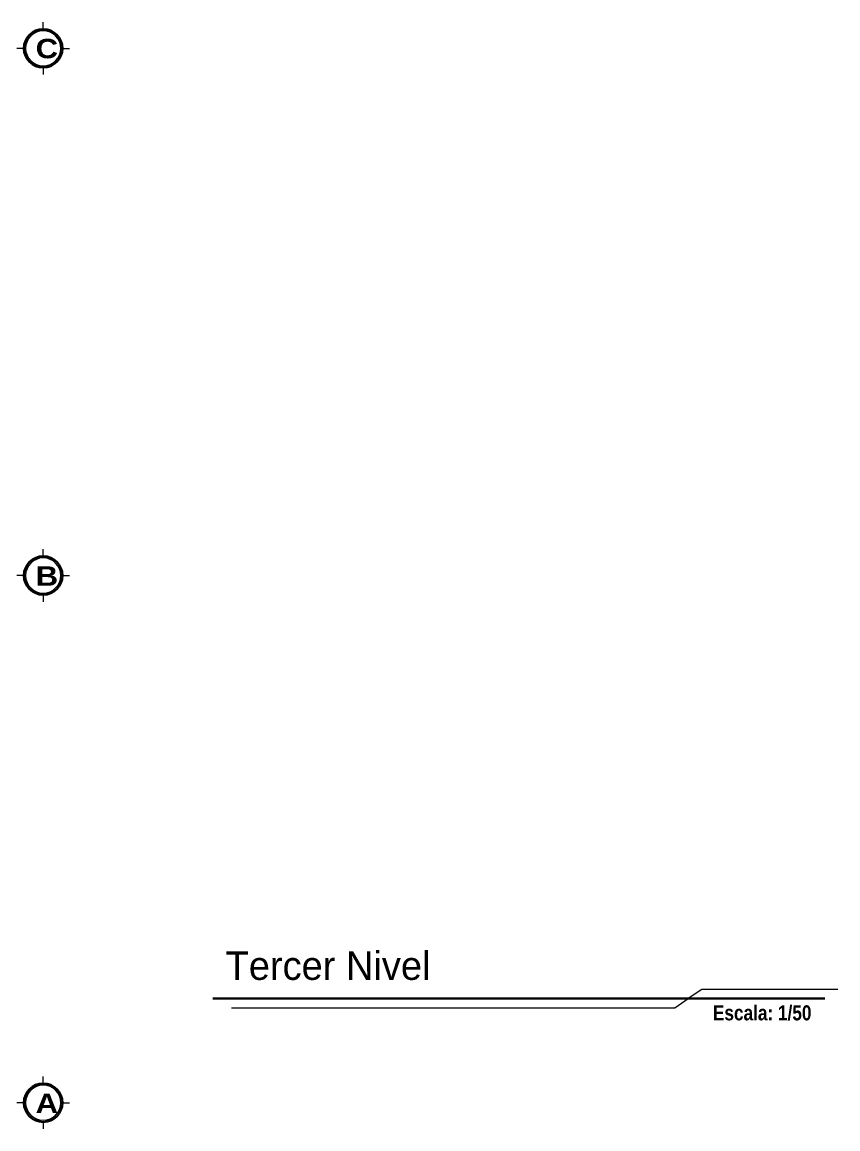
# Model space of a CAD drawing. Header units: millimetres. Extents: x 2325 to 2353, y 1262 to 1382.
# Drawn here: x 2343.3 to 2352.74, y 1346.87 to 1359.67 of the extents above; entities that cross this region are included whole.
import ezdxf

# ---------------------------------------------------------------- set-up
doc = ezdxf.new("R2010")
doc.units = ezdxf.units.MM
doc.layers.add('LEJANO-EJES', color=191, linetype='Continuous', lineweight=0)
doc.layers.add('TEXTOS', color=7, linetype='Continuous', lineweight=0)
doc.layers.add('texto', color=4, linetype='Continuous')
doc.styles.add('nurbaniza2', font='swisscbi.ttf', dxfattribs={"height": 18})
doc.styles.add('raq', font='bgothl.ttf')
doc.styles.add('style1', font='romans.shx', dxfattribs={"height": 0.05})

# ---------------------------------------------------------------- blocks, each defined once
blk = doc.blocks.new('circulo de Letra del Eje')
at = {"layer": 'LEJANO-EJES', "lineweight": 5}
for p, q in [((0, 0.279), (0, 0.379)), ((0.279, 0), (0.379, 0)), ((-0.279, 0), (-0.379, 0)), ((0, -0.279), (0, -0.379))]:
    blk.add_line(p, q, dxfattribs=at)
at = {"layer": 'LEJANO-EJES', "lineweight": 30}
blk.add_circle((0, 0), 0.279, dxfattribs=at)
at = {"layer": 'LEJANO-EJES', "lineweight": 5}
blk.add_circle((0, 0), 0.254, dxfattribs=at)

msp = doc.modelspace()

# ---------------------------------------------------------------- linework, layer by layer
at = {"layer": 'TEXTOS', "color": 7, "lineweight": 30, "transparency": 16777216}
msp.add_line((2345.51, 1348.373), (2352.595, 1348.373), dxfattribs=at)
at = {"layer": 'TEXTOS', "color": 7, "transparency": 16777216}
for points in [[(2352.744, 1348.478), (2351.17, 1348.478), (2351.013, 1348.373)], [(2345.728, 1348.267), (2350.856, 1348.267), (2351.013, 1348.373)]]:
    msp.add_lwpolyline(points, dxfattribs=at)

# ---------------------------------------------------------------- block references
at = {"layer": 'LEJANO-EJES', "xscale": -0.8, "yscale": 0.8, "zscale": 0.8}
for p in [(2343.547, 1359.369), (2343.547, 1353.269), (2343.547, 1347.169)]:
    msp.add_blockref('circulo de Letra del Eje', p, dxfattribs=at)

# ---------------------------------------------------------------- texts
at = {"layer": 'texto', "char_height": 0.22464, "width": 0.20665, "attachment_point": 7, "rotation": 0.0001, "style": 'style1'}
for s, insert in [('{\\fArial Black|b0|i0|c0|p34;C}', (2343.46, 1359.251)), ('{\\fArial Black|b0|i0|c0|p34;B}', (2343.46, 1353.151)), ('{\\fArial Black|b0|i0|c0|p34;A}', (2343.46, 1347.051))]:
    msp.add_mtext(s, dxfattribs=dict(at, insert=insert))
at = {"layer": 'TEXTOS', "color": 7, "transparency": 16777216}
for s, height, style, p in [('Tercer Nivel', 0.32901, 'raq', (2345.658, 1348.59)), ('Escala: 1/50', 0.17384, 'nurbaniza2', (2351.298, 1348.122))]:
    msp.add_text(s, height=height, dxfattribs=dict(at, style=style)).set_placement(p)

doc.saveas('drawing.dxf')
